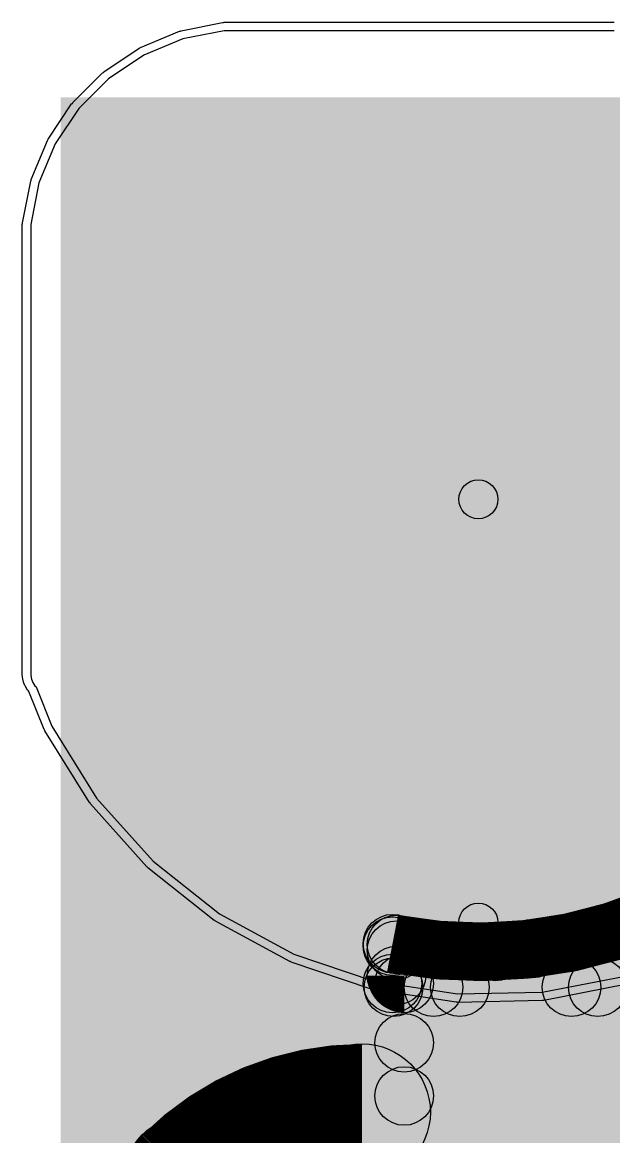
# Model space of a CAD drawing. Header units: millimetres. Extents: x 0 to 210, y 0 to 213.
# Drawn here: x -0.1109 to 0.0407, y 3.0187 to 3.3042 of the extents above; entities that cross this region are included whole.
import ezdxf

# ---------------------------------------------------------------- set-up
doc = ezdxf.new("R2010")
doc.units = ezdxf.units.MM
doc.header["$MEASUREMENT"] = 0
for name, color, linetype in [('BottomLayer', 5, 'Continuous'), ('BottomSolder', 6, 'Continuous'), ('PadHoleLayer', 156, 'Continuous'), ('TopLayer', 1, 'Continuous'), ('TopSolder', 216, 'Continuous'), ('ViaHoleLayer', 16, 'Continuous')]:
    doc.layers.add(name, color=color, linetype=linetype)

msp = doc.modelspace()

# ---------------------------------------------------------------- hatches: boundary and pattern name
at = {"layer": 'BottomLayer'}
for points in [[(-0.101, -0.1), (-0.063, -0.1), (-0.063, 3.285), (-0.101, 3.285)], [(-0.093, 3.249), (2.609, 3.249), (2.609, 3.285), (-0.093, 3.285)], [(-0.093, 2.979), (0.05002, 2.979), (0.05002, 3.252), (-0.093, 3.252)], [(0.006, 3.177), (0.006, 3.187), (0.11443, 3.187), (0.11443, 3.177)], [(0.011, 3.07358), (0.001, 3.07358), (0.001, 3.182), (0.011, 3.182)], [(-0.0077, 3.00211), (-0.0183, 3.01272), (0.05264, 3.08367), (0.06325, 3.07306)], [(-0.0203, 3.06122), (-0.0097, 3.07182), (0.06231, 2.99982), (0.0517, 2.98921)], [(-0.0077, 3.03747), (-0.0183, 3.04808), (0.00508, 3.07146), (0.01569, 3.06085)], [(0.01465, 3.06161), (0.02526, 3.07222), (0.06231, 3.03517), (0.0517, 3.02457)], [(-0.0075, 3.06), (-0.0225, 3.06), (-0.0225, 3.06799), (-0.0075, 3.06799)], [(-0.0055, 2.99384), (-0.0205, 2.99384), (-0.0205, 3.058), (-0.0055, 3.058)], [(0.01772, 2.99218), (0.00712, 3.00279), (0.0517, 3.04737), (0.06231, 3.03677)], [(-0.0183, 3.02386), (-0.0077, 3.03447), (0.02534, 3.00143), (0.01473, 2.99083)]]:
    msp.add_hatch(color=5, dxfattribs=at).paths.add_polyline_path(points)
h = msp.add_hatch(color=5, dxfattribs=at)
edge = h.paths.add_edge_path()
edge.add_arc((0.006, 3.182), 0.09843, 0, 360)
h = msp.add_hatch(color=5, dxfattribs=at)
edge = h.paths.add_edge_path()
edge.add_arc((0.00349, 3.262), 0.01181, 0, 360)
h = msp.add_hatch(color=5, dxfattribs=at)
edge = h.paths.add_edge_path()
edge.add_arc((-0.05234, 3.2368), 0.01181, 0, 360)
h = msp.add_hatch(color=5, dxfattribs=at)
edge = h.paths.add_edge_path()
edge.add_arc((-0.074, 3.17949), 0.01181, 0, 360)
h = msp.add_hatch(color=5, dxfattribs=at)
edge = h.paths.add_edge_path()
edge.add_arc((0.006, 3.182), 0.005, 0, 360)
h = msp.add_hatch(color=5, dxfattribs=at)
edge = h.paths.add_edge_path()
edge.add_arc((0.006, 3.182), 0.005, 0, 360)
h = msp.add_hatch(color=5, dxfattribs=at)
edge = h.paths.add_edge_path()
edge.add_arc((-0.0488, 3.12366), 0.01181, 0, 360)
h = msp.add_hatch(color=5, dxfattribs=at)
edge = h.paths.add_edge_path()
edge.add_arc((0.00851, 3.102), 0.01181, 0, 360)
h = msp.add_hatch(color=5, dxfattribs=at)
edge = h.paths.add_edge_path()
edge.add_arc((0.006, 3.07358), 0.005, 0, 360)
h = msp.add_hatch(color=5, dxfattribs=at)
edge = h.paths.add_edge_path()
edge.add_arc((-0.015, 3.06799), 0.0075, 0, 360)
h = msp.add_hatch(color=5, dxfattribs=at)
edge = h.paths.add_edge_path()
edge.add_arc((-0.015, 3.06799), 0.0075, 0, 360)
h = msp.add_hatch(color=5, dxfattribs=at)
edge = h.paths.add_edge_path()
edge.add_arc((0.01996, 3.06692), 0.0075, 0, 360)
h = msp.add_hatch(color=5, dxfattribs=at)
edge = h.paths.add_edge_path()
edge.add_arc((-0.015, 3.06652), 0.0075, 0, 360)
h = msp.add_hatch(color=5, dxfattribs=at)
edge = h.paths.add_edge_path()
edge.add_arc((0.01038, 3.06616), 0.0075, 0, 360)
h = msp.add_hatch(color=5, dxfattribs=at)
edge = h.paths.add_edge_path()
edge.add_arc((-0.015, 3.06), 0.0075, 0, 360)
h = msp.add_hatch(color=5, dxfattribs=at)
edge = h.paths.add_edge_path()
edge.add_arc((-0.015, 3.06), 0.0075, 0, 360)
h = msp.add_hatch(color=5, dxfattribs=at)
edge = h.paths.add_edge_path()
edge.add_arc((-0.013, 3.058), 0.0075, 0, 360)
h = msp.add_hatch(color=5, dxfattribs=at)
edge = h.paths.add_edge_path()
edge.add_arc((-0.013, 3.058), 0.0075, 0, 360)
h = msp.add_hatch(color=5, dxfattribs=at)
edge = h.paths.add_edge_path()
edge.add_arc((-0.013, 3.04277), 0.0075, 0, 360)
h = msp.add_hatch(color=5, dxfattribs=at)
edge = h.paths.add_edge_path()
edge.add_arc((-0.013, 3.02916), 0.0075, 0, 360)
at = {"layer": 'BottomSolder'}
h = msp.add_hatch(color=6, dxfattribs=at)
edge = h.paths.add_edge_path()
edge.add_arc((0.006, 3.182), 0.10243, 0, 360)
at = {"layer": 'PadHoleLayer'}
h = msp.add_hatch(color=156, dxfattribs=at)
edge = h.paths.add_edge_path()
edge.add_arc((0.006, 3.182), 0.06102, 0, 360)
at = {"layer": 'TopLayer'}
h = msp.add_hatch(color=1, dxfattribs=at)
edge = h.paths.add_edge_path()
edge.add_arc((0.006, 3.182), 0.09843, 0, 360)
h = msp.add_hatch(color=1, dxfattribs=at)
edge = h.paths.add_edge_path()
edge.add_arc((0.00349, 3.262), 0.01181, 0, 360)
h = msp.add_hatch(color=1, dxfattribs=at)
edge = h.paths.add_edge_path()
edge.add_arc((-0.05234, 3.2368), 0.01181, 0, 360)
h = msp.add_hatch(color=1, dxfattribs=at)
edge = h.paths.add_edge_path()
edge.add_arc((-0.074, 3.17949), 0.01181, 0, 360)
h = msp.add_hatch(color=1, dxfattribs=at)
edge = h.paths.add_edge_path()
edge.add_arc((0.006, 3.182), 0.005, 0, 360)
h = msp.add_hatch(color=1, dxfattribs=at)
edge = h.paths.add_edge_path()
edge.add_arc((0.006, 3.182), 0.005, 0, 360)
for points in [[(0.006, 3.177), (0.006, 3.187), (0.11443, 3.187), (0.11443, 3.177)], [(0.011, 3.07358), (0.001, 3.07358), (0.001, 3.182), (0.011, 3.182)], [(0.04188, 3.0517), (0.03128, 3.0623), (0.05264, 3.08367), (0.06325, 3.07306)], [(-0.0213, 3.06222), (-0.0107, 3.07282), (-0.00018, 3.0623), (-0.01078, 3.0517)], [(0.00653, 3.0517), (-0.00408, 3.0623), (0.00508, 3.07146), (0.01569, 3.06085)], [(0.01465, 3.06161), (0.02526, 3.07222), (0.03518, 3.0623), (0.02457, 3.0517)], [(-0.0085, 3.058), (-0.0235, 3.058), (-0.0235, 3.06818), (-0.0085, 3.06818)], [(-0.01573, 3.0495), (-0.01573, 3.0645), (0.13217, 3.0645), (0.13217, 3.0495)], [(-0.0238, 3.0075), (-0.0238, 3.0425), (0.36907, 3.0425), (0.36907, 3.0075)]]:
    msp.add_hatch(color=1, dxfattribs=at).paths.add_polyline_path(points)
h = msp.add_hatch(color=1, dxfattribs=at)
edge = h.paths.add_edge_path()
edge.add_arc((-0.0488, 3.12366), 0.01181, 0, 360)
h = msp.add_hatch(color=1, dxfattribs=at)
edge = h.paths.add_edge_path()
edge.add_arc((0.00851, 3.102), 0.01181, 0, 360)
h = msp.add_hatch(color=1, dxfattribs=at)
edge = h.paths.add_edge_path()
edge.add_arc((0.006, 3.07358), 0.005, 0, 360)
h = msp.add_hatch(color=1, dxfattribs=at)
edge = h.paths.add_edge_path()
edge.add_arc((-0.016, 3.06818), 0.0075, 0, 360)
h = msp.add_hatch(color=1, dxfattribs=at)
edge = h.paths.add_edge_path()
edge.add_arc((-0.016, 3.06818), 0.0075, 0, 360)
h = msp.add_hatch(color=1, dxfattribs=at)
edge = h.paths.add_edge_path()
edge.add_arc((-0.016, 3.06752), 0.0075, 0, 360)
h = msp.add_hatch(color=1, dxfattribs=at)
edge = h.paths.add_edge_path()
edge.add_arc((0.01996, 3.06692), 0.0075, 0, 360)
h = msp.add_hatch(color=1, dxfattribs=at)
edge = h.paths.add_edge_path()
edge.add_arc((0.01038, 3.06616), 0.0075, 0, 360)
h = msp.add_hatch(color=1, dxfattribs=at)
edge = h.paths.add_edge_path()
edge.add_arc((-0.016, 3.058), 0.0075, 0, 360)
h = msp.add_hatch(color=1, dxfattribs=at)
edge = h.paths.add_edge_path()
edge.add_arc((-0.01573, 3.057), 0.0075, 0, 360)
h = msp.add_hatch(color=1, dxfattribs=at)
edge = h.paths.add_edge_path()
edge.add_arc((-0.00548, 3.057), 0.0075, 0, 360)
h = msp.add_hatch(color=1, dxfattribs=at)
edge = h.paths.add_edge_path()
edge.add_arc((0.00123, 3.057), 0.0075, 0, 360)
h = msp.add_hatch(color=1, dxfattribs=at)
edge = h.paths.add_edge_path()
edge.add_arc((0.02988, 3.057), 0.0075, 0, 360)
h = msp.add_hatch(color=1, dxfattribs=at)
edge = h.paths.add_edge_path()
edge.add_arc((0.03658, 3.057), 0.0075, 0, 360)
h = msp.add_hatch(color=1, dxfattribs=at)
edge = h.paths.add_edge_path()
edge.add_arc((-0.0238, 3.025), 0.0175, 0, 360)
h = msp.add_hatch(color=1, dxfattribs=at)
edge = h.paths.add_edge_path()
edge.add_arc((-0.0238, 3.025), 0.0175, 0, 360)
h = msp.add_hatch(color=1, dxfattribs=at)
edge = h.paths.add_edge_path()
edge.add_arc((-0.06778, 3.00678), 0.0175, 0, 360)
h = msp.add_hatch(color=1, dxfattribs=at)
edge = h.paths.add_edge_path()
edge.add_arc((-0.06775, 3.00682), 0.0175, 0, 360)
at = {"layer": 'TopSolder'}
h = msp.add_hatch(color=216, dxfattribs=at)
edge = h.paths.add_edge_path()
edge.add_arc((0.006, 3.182), 0.10243, 0, 360)
at = {"layer": 'ViaHoleLayer'}
h = msp.add_hatch(color=16, dxfattribs=at)
edge = h.paths.add_edge_path()
edge.add_arc((0.00349, 3.262), 0.00591, 0, 360)
h = msp.add_hatch(color=16, dxfattribs=at)
edge = h.paths.add_edge_path()
edge.add_arc((-0.05234, 3.2368), 0.00591, 0, 360)
h = msp.add_hatch(color=16, dxfattribs=at)
edge = h.paths.add_edge_path()
edge.add_arc((-0.074, 3.17949), 0.00591, 0, 360)
h = msp.add_hatch(color=16, dxfattribs=at)
edge = h.paths.add_edge_path()
edge.add_arc((-0.0488, 3.12366), 0.00591, 0, 360)
h = msp.add_hatch(color=16, dxfattribs=at)
edge = h.paths.add_edge_path()
edge.add_arc((0.00851, 3.102), 0.00591, 0, 360)

# ---------------------------------------------------------------- linework, layer by layer
at = {"layer": 'BottomLayer', "const_width": 0.015}
for points in [[(0.12193, 3.182, -0.46863), (-0.015, 3.06799)], [(-0.013, 3.058, -0.414214), (-0.015, 3.06)]]:
    msp.add_lwpolyline(points, format="xyb", dxfattribs=at)
at = {"layer": 'BottomLayer'}
for centre, radius in [((0.006, 3.182), 0.005), ((0.006, 3.182), 0.005), ((0.006, 3.07358), 0.005), ((-0.015, 3.06799), 0.0075), ((-0.015, 3.06799), 0.0075), ((0.01996, 3.06692), 0.0075), ((-0.015, 3.06652), 0.0075), ((0.01038, 3.06616), 0.0075), ((-0.015, 3.06), 0.0075), ((-0.015, 3.06), 0.0075), ((-0.013, 3.058), 0.0075), ((-0.013, 3.058), 0.0075), ((-0.013, 3.04277), 0.0075), ((-0.013, 3.02916), 0.0075)]:
    msp.add_circle(centre, radius, dxfattribs=at)
at = {"layer": 'TopLayer'}
for p, q in [((-0.06974, 3.2999), (-0.07975, 3.29575)), ((-0.05911, 3.30202), (-0.06974, 3.2999)), ((-0.05369, 3.30202), (-0.05911, 3.30202)), ((0.04067, 3.30202), (-0.05369, 3.30202)), ((0.04076, 3.30202), (0.04067, 3.30202)), ((0.04067, 3.30202), (0.04067, 3.30202)), ((-0.07975, 3.29575), (-0.08876, 3.28973)), ((-0.08876, 3.28973), (-0.09642, 3.28207)), ((-0.09642, 3.28207), (-0.10244, 3.27306)), ((-0.10244, 3.27306), (-0.10659, 3.26305)), ((-0.10659, 3.26305), (-0.1087, 3.25242)), ((-0.1087, 3.25242), (-0.1087, 3.247)), ((-0.1087, 3.247), (-0.1087, 3.247)), ((-0.1087, 3.247), (-0.1087, 3.13736)), ((-0.1087, 3.13736), (-0.1087, 3.13689)), ((-0.1087, 3.13689), (-0.10853, 3.13595)), ((-0.10853, 3.13595), (-0.10817, 3.13507)), ((-0.10817, 3.13507), (-0.10766, 3.13426)), ((-0.10766, 3.13426), (-0.10734, 3.13392)), ((-0.10734, 3.13392), (-0.10327, 3.12387)), ((-0.10327, 3.12387), (-0.09181, 3.10547)), ((-0.09181, 3.10547), (-0.07737, 3.0893)), ((-0.07737, 3.0893), (-0.06036, 3.07585)), ((-0.06036, 3.07585), (-0.04131, 3.06551)), ((-0.04131, 3.06551), (-0.02076, 3.0586)), ((-0.02076, 3.0586), (0.00067, 3.05531)), ((0.02234, 3.05574), (0.04362, 3.05988)), ((0.00067, 3.05531), (0.02234, 3.05574))]:
    msp.add_line(p, q, dxfattribs=at)
for points, const_width in [([(0.12193, 3.182, -0.47131), (-0.016, 3.06818)], 0.015), ([(-0.06775, 3.00682, -0.198716), (-0.0238, 3.025)], 0.035), ([(-0.08459, 2.96616, -0.1987), (-0.06778, 3.00678)], 0.035)]:
    msp.add_lwpolyline(points, format="xyb", dxfattribs=dict(at, const_width=const_width))
for centre, radius in [((0.006, 3.182), 0.005), ((0.006, 3.182), 0.005), ((0.006, 3.07358), 0.005), ((-0.016, 3.06818), 0.0075), ((-0.016, 3.06818), 0.0075), ((-0.016, 3.06752), 0.0075), ((0.01996, 3.06692), 0.0075), ((0.01038, 3.06616), 0.0075), ((-0.016, 3.058), 0.0075), ((-0.01573, 3.057), 0.0075), ((-0.00548, 3.057), 0.0075), ((0.00123, 3.057), 0.0075), ((0.02988, 3.057), 0.0075), ((0.03658, 3.057), 0.0075), ((-0.0238, 3.025), 0.0175), ((-0.0238, 3.025), 0.0175), ((-0.06778, 3.00678), 0.0175), ((-0.06775, 3.00682), 0.0175)]:
    msp.add_circle(centre, radius, dxfattribs=at)
at = {"layer": 'TopSolder'}
for p, q in [((-0.07016, 3.30202), (-0.05953, 3.30414)), ((-0.05953, 3.30414), (-0.05931, 3.3041)), ((-0.05931, 3.3041), (-0.05911, 3.30418)), ((-0.05911, 3.30418), (0.04076, 3.30418)), ((-0.08058, 3.29775), (-0.07057, 3.3019)), ((-0.07057, 3.3019), (-0.07034, 3.3019)), ((-0.07034, 3.3019), (-0.07016, 3.30202)), ((-0.08996, 3.29153), (-0.08095, 3.29755)), ((-0.08095, 3.29755), (-0.08073, 3.2976)), ((-0.08073, 3.2976), (-0.08058, 3.29775)), ((-0.09795, 3.2836), (-0.09029, 3.29126)), ((-0.09029, 3.29126), (-0.09009, 3.29135)), ((-0.09009, 3.29135), (-0.08996, 3.29153)), ((-0.10424, 3.27426), (-0.09822, 3.28327)), ((-0.09822, 3.28327), (-0.09804, 3.2834)), ((-0.09804, 3.2834), (-0.09795, 3.2836)), ((-0.10429, 3.27404), (-0.10424, 3.27426)), ((-0.10859, 3.26388), (-0.10444, 3.27389)), ((-0.10444, 3.27389), (-0.10429, 3.27404)), ((-0.11083, 3.25284), (-0.10871, 3.26347)), ((-0.10871, 3.26347), (-0.10859, 3.26365)), ((-0.10859, 3.26365), (-0.10859, 3.26388)), ((-0.11087, 3.25242), (-0.11078, 3.25262)), ((-0.11087, 3.247), (-0.11087, 3.25242)), ((-0.11078, 3.25262), (-0.11083, 3.25284)), ((-0.11087, 3.13736), (-0.11087, 3.247)), ((-0.11087, 3.13689), (-0.11087, 3.13736)), ((-0.11079, 3.13669), (-0.11087, 3.13689)), ((-0.11083, 3.13648), (-0.11079, 3.13669)), ((-0.11065, 3.13554), (-0.11083, 3.13648)), ((-0.11053, 3.13536), (-0.11065, 3.13554)), ((-0.11054, 3.13515), (-0.11053, 3.13536)), ((-0.11019, 3.13427), (-0.11054, 3.13515)), ((-0.11004, 3.13411), (-0.11019, 3.13427)), ((-0.11, 3.1339), (-0.11004, 3.13411)), ((-0.10949, 3.1331), (-0.11, 3.1339)), ((-0.10931, 3.13298), (-0.10949, 3.1331)), ((-0.10924, 3.13278), (-0.10931, 3.13298)), ((-0.10919, 3.13273), (-0.10924, 3.13278)), ((-0.10528, 3.12306), (-0.10919, 3.13273)), ((-0.10514, 3.12292), (-0.10528, 3.12306)), ((-0.10511, 3.12273), (-0.10514, 3.12292)), ((-0.09365, 3.10432), (-0.10511, 3.12273)), ((-0.09349, 3.10421), (-0.09365, 3.10432)), ((-0.09342, 3.10402), (-0.09349, 3.10421)), ((-0.07898, 3.08786), (-0.09342, 3.10402)), ((-0.0788, 3.08777), (-0.07898, 3.08786)), ((-0.07871, 3.0876), (-0.0788, 3.08777)), ((-0.06171, 3.07415), (-0.07871, 3.0876)), ((-0.06152, 3.0741), (-0.06171, 3.07415)), ((-0.0614, 3.07395), (-0.06152, 3.0741)), ((-0.04234, 3.06361), (-0.0614, 3.07395)), ((-0.04214, 3.06359), (-0.04234, 3.06361)), ((-0.042, 3.06346), (-0.04214, 3.06359)), ((-0.02145, 3.05655), (-0.042, 3.06346)), ((0.04404, 3.05776), (0.02276, 3.05362)), ((-0.02126, 3.05656), (-0.02145, 3.05655)), ((-0.02109, 3.05646), (-0.02126, 3.05656)), ((0.00034, 3.05317), (-0.02109, 3.05646)), ((0.00053, 3.05321), (0.00034, 3.05317)), ((0.00071, 3.05314), (0.00053, 3.05321)), ((0.02239, 3.05358), (0.00071, 3.05314)), ((0.02257, 3.05365), (0.02239, 3.05358)), ((0.02276, 3.05362), (0.02257, 3.05365))]:
    msp.add_line(p, q, dxfattribs=at)

doc.saveas('drawing.dxf')
